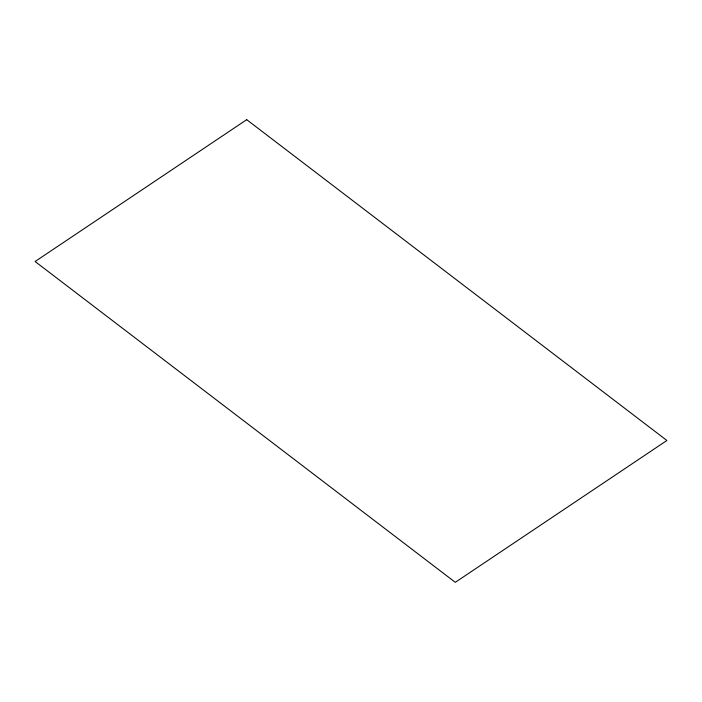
<?xml version="1.0" encoding="UTF-8"?>
<svg xmlns="http://www.w3.org/2000/svg" width="702" height="702" viewBox="0 0 702 702"><rect width="100%" height="100%" fill="white"/><g stroke="black" fill="none" stroke-linecap="round" stroke-linejoin="round"><path stroke-width="1.05" d="M246.709 119.673L35.1 261.513L455.291 582.327L666.9 440.487L246.709 119.673"/></g></svg>
